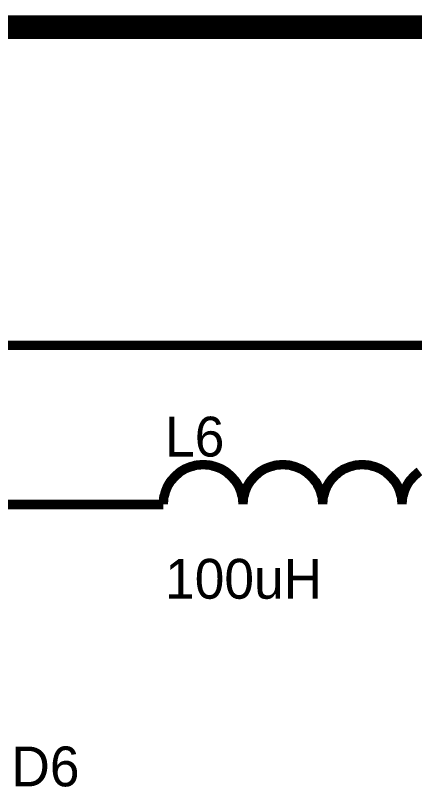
# Model space of a CAD drawing. Header units: inches. Extents: x 0 to 11, y 0 to 8.5.
# Drawn here: x 4.015 to 4.516, y 3.143 to 4.115 of the extents above; entities that cross this region are included whole.
import ezdxf

# ---------------------------------------------------------------- set-up
doc = ezdxf.new("R2010")
doc.units = ezdxf.units.IN
doc.header["$MEASUREMENT"] = 0
doc.layers.add('Sheet', color=255, linetype='Continuous')

msp = doc.modelspace()

# ---------------------------------------------------------------- linework, layer by layer
at = {"layer": 'Sheet', "const_width": 0.0295}
msp.add_lwpolyline([(0.60128, 4.09987), (5.60006, 4.09987), (5.60006, 2.39978), (0.60128, 2.39978), (0.60128, 4.09987)], close=True, dxfattribs=at)
at = {"layer": 'Sheet', "const_width": 0.0118}
for points in [[(4.00037, 3.69998), (4.9005, 3.69998), (4.9005, 3.49982)], [(4.25053, 3.54986), (4.24785, 3.54986), (4.24561, 3.54941), (4.24293, 3.54941), (4.24025, 3.54896), (4.23802, 3.54807), (4.23579, 3.54762), (4.23311, 3.54673), (4.23087, 3.54584), (4.22864, 3.54494), (4.22685, 3.54405), (4.22462, 3.54271), (4.22238, 3.54137), (4.2206, 3.54003), (4.21881, 3.53824), (4.21702, 3.5369), (4.21524, 3.53511), (4.21345, 3.53333), (4.21211, 3.53154), (4.21032, 3.52975), (4.20898, 3.52796), (4.20764, 3.52573), (4.2063, 3.5235), (4.20541, 3.52171), (4.20452, 3.51948), (4.20362, 3.51724), (4.20273, 3.51456), (4.20228, 3.51233), (4.20139, 3.51009), (4.20094, 3.50741), (4.20094, 3.50473), (4.2005, 3.5025), (4.2005, 3.49982)], [(4.30056, 3.49982), (4.30056, 3.5025), (4.30011, 3.50473), (4.30011, 3.50741), (4.29967, 3.51009), (4.29877, 3.51233), (4.29833, 3.51456), (4.29743, 3.51724), (4.29654, 3.51948), (4.29565, 3.52171), (4.29475, 3.5235), (4.29341, 3.52573), (4.29207, 3.52796), (4.29073, 3.52975), (4.28895, 3.53154), (4.28761, 3.53333), (4.28582, 3.53511), (4.28403, 3.5369), (4.28224, 3.53824), (4.28046, 3.54003), (4.27867, 3.54137), (4.27644, 3.54271), (4.2742, 3.54405), (4.27242, 3.54494), (4.27018, 3.54584), (4.26795, 3.54673), (4.26527, 3.54762), (4.26304, 3.54807), (4.2608, 3.54896), (4.25812, 3.54941), (4.25544, 3.54941), (4.25321, 3.54986), (4.25053, 3.54986)], [(4.25053, 3.54986), (4.25053, 3.54986), (4.25053, 3.54986), (4.25053, 3.54986), (4.25053, 3.54986), (4.25053, 3.54986), (4.25053, 3.54986), (4.25053, 3.54986), (4.25053, 3.54986), (4.25053, 3.54986), (4.25053, 3.54986), (4.25053, 3.54986), (4.25053, 3.54986), (4.25053, 3.54986), (4.25053, 3.54986), (4.25053, 3.54986), (4.25053, 3.54986), (4.25053, 3.54986), (4.25053, 3.54986), (4.25053, 3.54986), (4.25053, 3.54986), (4.25053, 3.54986), (4.25053, 3.54986), (4.25053, 3.54986), (4.25053, 3.54986), (4.25053, 3.54986), (4.25053, 3.54986), (4.25053, 3.54986), (4.25053, 3.54986), (4.25053, 3.54986), (4.25053, 3.54986), (4.25053, 3.54986), (4.25053, 3.54986)], [(4.35059, 3.54986), (4.34791, 3.54986), (4.34568, 3.54941), (4.343, 3.54941), (4.34032, 3.54896), (4.33808, 3.54807), (4.33585, 3.54762), (4.33317, 3.54673), (4.33094, 3.54584), (4.3287, 3.54494), (4.32692, 3.54405), (4.32468, 3.54271), (4.32245, 3.54137), (4.32066, 3.54003), (4.31888, 3.53824), (4.31709, 3.5369), (4.3153, 3.53511), (4.31352, 3.53333), (4.31218, 3.53154), (4.31039, 3.52975), (4.30905, 3.52796), (4.30771, 3.52573), (4.30637, 3.5235), (4.30547, 3.52171), (4.30458, 3.51948), (4.30369, 3.51724), (4.30279, 3.51456), (4.30235, 3.51233), (4.30145, 3.51009), (4.30101, 3.50741), (4.30101, 3.50473), (4.30056, 3.5025), (4.30056, 3.49982)], [(4.40063, 3.49982), (4.40063, 3.5025), (4.40018, 3.50473), (4.40018, 3.50741), (4.39973, 3.51009), (4.39884, 3.51233), (4.39839, 3.51456), (4.3975, 3.51724), (4.3966, 3.51948), (4.39571, 3.52171), (4.39437, 3.5235), (4.39348, 3.52573), (4.39214, 3.52796), (4.39035, 3.52975), (4.38901, 3.53154), (4.38767, 3.53333), (4.38588, 3.53511), (4.3841, 3.5369), (4.38231, 3.53824), (4.38052, 3.54003), (4.37829, 3.54137), (4.3765, 3.54271), (4.37427, 3.54405), (4.37204, 3.54494), (4.3698, 3.54584), (4.36757, 3.54673), (4.36533, 3.54762), (4.3631, 3.54807), (4.36042, 3.54896), (4.35819, 3.54941), (4.35551, 3.54941), (4.35327, 3.54986), (4.35059, 3.54986)], [(4.35059, 3.54986), (4.35059, 3.54986), (4.35059, 3.54986), (4.35059, 3.54986), (4.35059, 3.54986), (4.35059, 3.54986), (4.35059, 3.54986), (4.35059, 3.54986), (4.35059, 3.54986), (4.35059, 3.54986), (4.35059, 3.54986), (4.35059, 3.54986), (4.35059, 3.54986), (4.35059, 3.54986), (4.35059, 3.54986), (4.35059, 3.54986), (4.35059, 3.54986), (4.35059, 3.54986), (4.35059, 3.54986), (4.35059, 3.54986), (4.35059, 3.54986), (4.35059, 3.54986), (4.35059, 3.54986), (4.35059, 3.54986), (4.35059, 3.54986), (4.35059, 3.54986), (4.35059, 3.54986), (4.35059, 3.54986), (4.35059, 3.54986), (4.35059, 3.54986), (4.35059, 3.54986), (4.35059, 3.54986), (4.35059, 3.54986)], [(4.45021, 3.54986), (4.44753, 3.54986), (4.4453, 3.54941), (4.44262, 3.54941), (4.44038, 3.54896), (4.4377, 3.54807), (4.43547, 3.54762), (4.43324, 3.54673), (4.431, 3.54584), (4.42877, 3.54494), (4.42654, 3.54405), (4.42475, 3.54271), (4.42251, 3.54137), (4.42073, 3.54003), (4.41894, 3.53824), (4.41671, 3.5369), (4.41537, 3.53511), (4.41358, 3.53333), (4.41179, 3.53154), (4.41045, 3.52975), (4.40911, 3.52796), (4.40777, 3.52573), (4.40643, 3.5235), (4.40554, 3.52171), (4.40465, 3.51948), (4.40375, 3.51724), (4.40286, 3.51456), (4.40241, 3.51233), (4.40152, 3.51009), (4.40107, 3.50741), (4.40107, 3.50473), (4.40063, 3.5025), (4.40063, 3.49982)], [(4.50024, 3.49982), (4.50024, 3.5025), (4.4998, 3.50473), (4.4998, 3.50741), (4.49935, 3.51009), (4.49846, 3.51233), (4.49801, 3.51456), (4.49712, 3.51724), (4.49622, 3.51948), (4.49533, 3.52171), (4.49444, 3.5235), (4.4931, 3.52573), (4.49176, 3.52796), (4.49042, 3.52975), (4.48863, 3.53154), (4.48729, 3.53333), (4.4855, 3.53511), (4.48372, 3.5369), (4.48193, 3.53824), (4.48014, 3.54003), (4.47835, 3.54137), (4.47612, 3.54271), (4.47389, 3.54405), (4.4721, 3.54494), (4.46987, 3.54584), (4.46763, 3.54673), (4.46495, 3.54762), (4.46272, 3.54807), (4.46049, 3.54896), (4.45781, 3.54941), (4.45513, 3.54941), (4.45289, 3.54986), (4.45021, 3.54986)], [(4.45021, 3.54986), (4.45021, 3.54986), (4.45021, 3.54986), (4.45021, 3.54986), (4.45021, 3.54986), (4.45021, 3.54986), (4.45021, 3.54986), (4.45021, 3.54986), (4.45021, 3.54986), (4.45021, 3.54986), (4.45021, 3.54986), (4.45021, 3.54986), (4.45021, 3.54986), (4.45021, 3.54986), (4.45021, 3.54986), (4.45021, 3.54986), (4.45021, 3.54986), (4.45021, 3.54986), (4.45021, 3.54986), (4.45021, 3.54986), (4.45021, 3.54986), (4.45021, 3.54986), (4.45021, 3.54986), (4.45021, 3.54986), (4.45021, 3.54986), (4.45021, 3.54986), (4.45021, 3.54986), (4.45021, 3.54986), (4.45021, 3.54986), (4.45021, 3.54986), (4.45021, 3.54986), (4.45021, 3.54986), (4.45021, 3.54986)], [(4.52213, 3.54137), (4.52035, 3.54003), (4.51856, 3.53824), (4.51677, 3.5369), (4.51499, 3.53511), (4.5132, 3.53333), (4.51186, 3.53154), (4.51007, 3.52975), (4.50873, 3.52796), (4.50739, 3.52573), (4.50605, 3.5235), (4.50516, 3.52171), (4.50426, 3.51948), (4.50337, 3.51724), (4.50248, 3.51456), (4.50203, 3.51233), (4.50114, 3.51009), (4.50069, 3.50741), (4.50069, 3.50473), (4.50024, 3.5025), (4.50024, 3.49982)], [(4.10043, 3.49982), (3.9003, 3.49982)], [(4.2005, 3.49982), (4.10043, 3.49982)]]:
    msp.add_lwpolyline(points, dxfattribs=at)

# ---------------------------------------------------------------- texts
at = {"layer": 'Sheet'}
for s, p in [('L6', (4.20273, 3.56013)), ('100uH', (4.20273, 3.38141)), ('D6', (4.00975, 3.1455))]:
    msp.add_text(s, height=0.050042, dxfattribs=at).set_placement(p)

doc.saveas('drawing.dxf')
